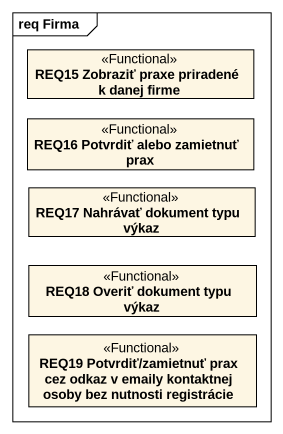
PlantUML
@startuml
mainframe req Firma
hide circle
hide empty members
class "REQ15 Zobraziť praxe priradené k danej firme" as REQ15_Zobraziť_praxe <<Functional>>
class "REQ16 Potvrdiť alebo zamietnuť prax" as REQ16_Potvrdiť_alebo <<Functional>>
class "REQ17 Nahrávať dokument typu výkaz" as REQ17_Nahrávať_dokument <<Functional>>
class "REQ18 Overiť dokument typu výkaz" as REQ18_Overiť_dokument_typu <<Functional>>
class "REQ19 Potvrdiť/zamietnuť prax cez odkaz v emaily kontaktnej osoby bez nutnosti registrácie" as REQ19_Potvrdiť_zamietnuť <<Functional>>
@enduml
